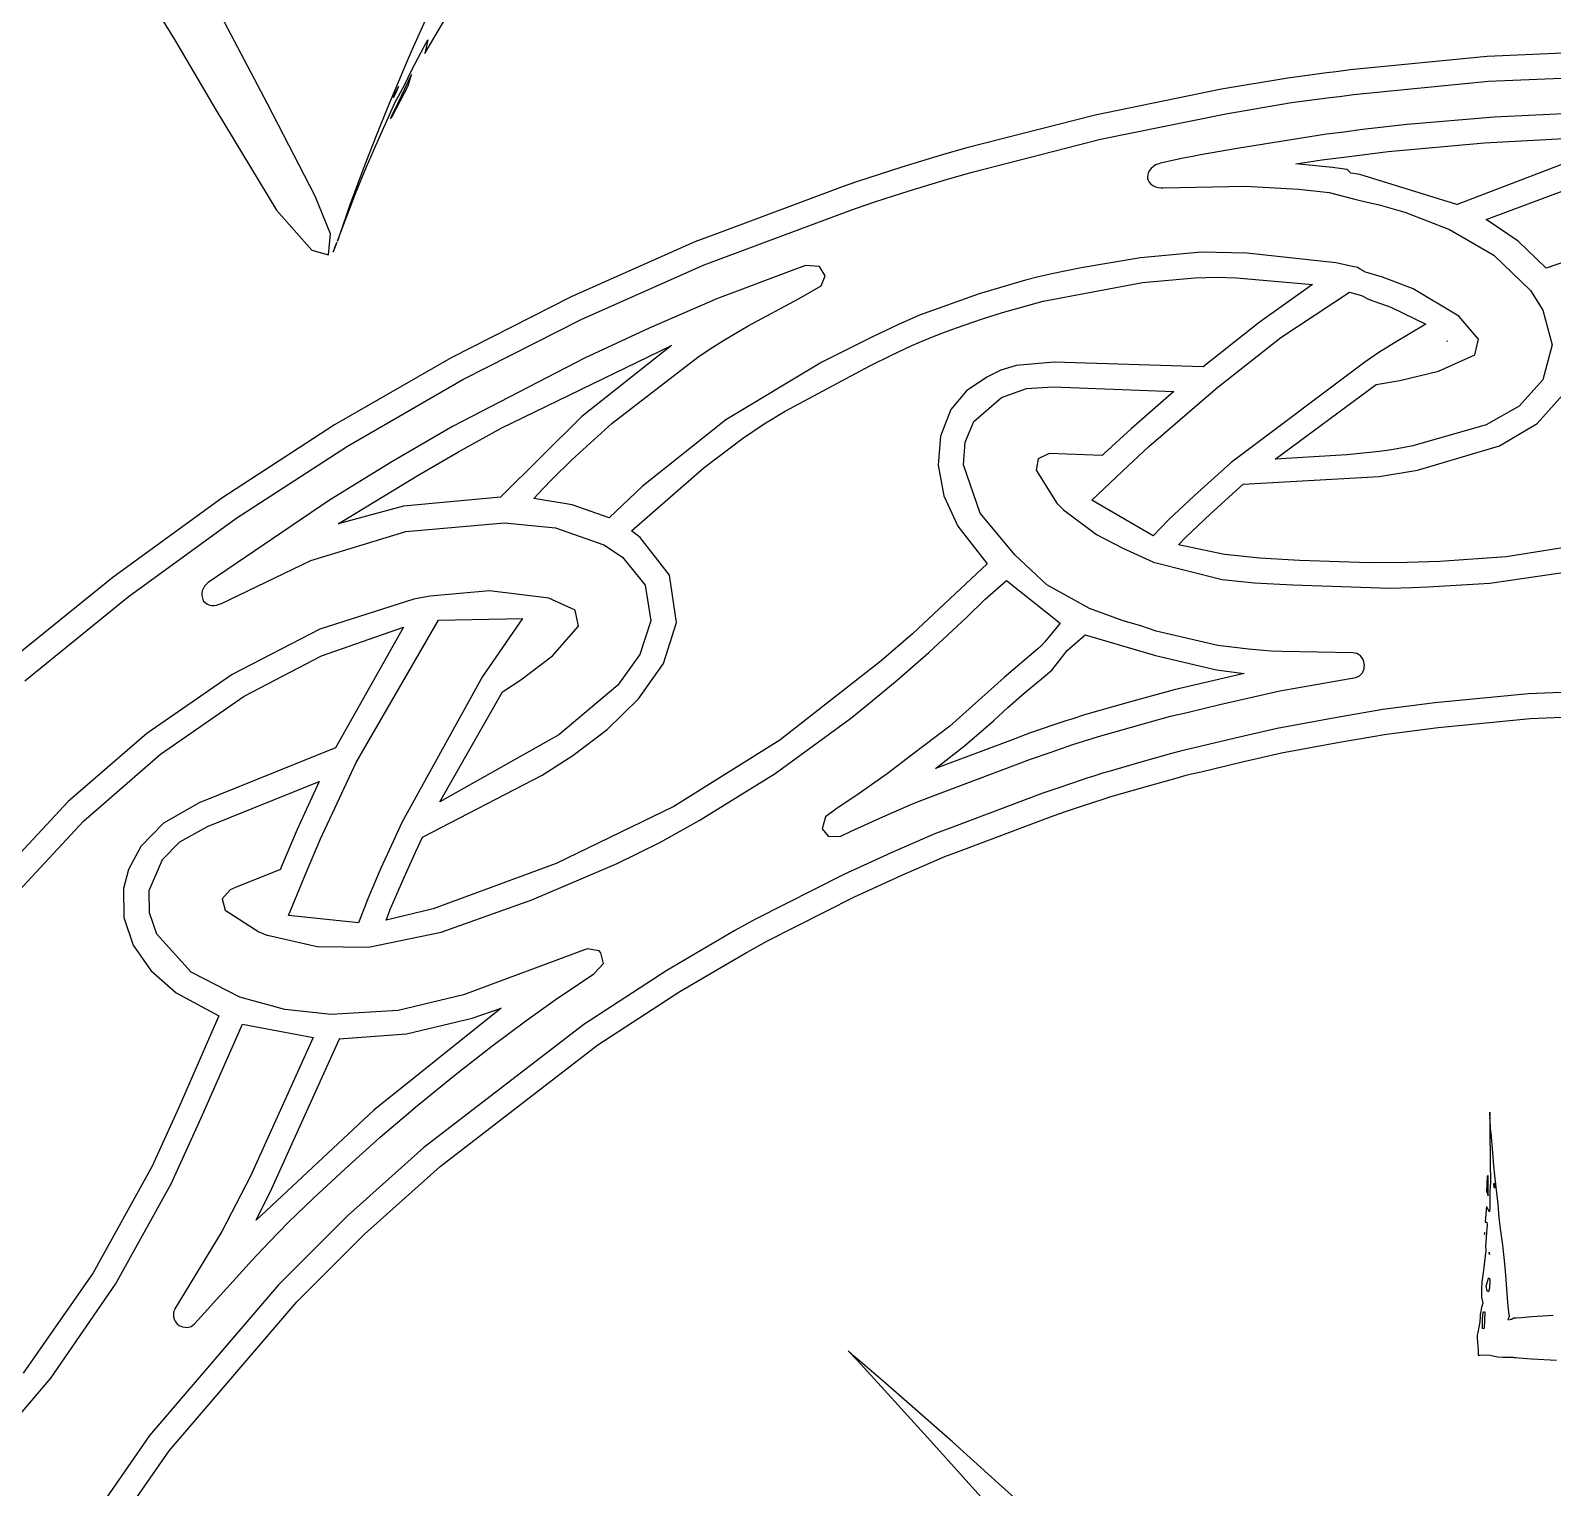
# Model space of a CAD drawing. Extents: x 0 to 238, y 0 to 238.
# Drawn here: x 81 to 116.11, y 144.57 to 178.18 of the extents above; entities that cross this region are included whole.
import ezdxf

# ---------------------------------------------------------------- set-up
doc = ezdxf.new("R2010")
doc.units = 0

msp = doc.modelspace()

# ---------------------------------------------------------------- linework, layer by layer
at = {"layer": 'Layer 1'}
for p, q in [((82.7468, 180.53145), (84.31779, 177.97259)), ((86.463731, 176.489609), (85.099331, 179.086619)), ((90.10541, 178.407612), (89.792561, 177.730638)), ((90.30431, 178.004676), (90.54815, 178.416777)), ((84.31779, 177.97259), (85.271096, 176.34736)), ((89.792561, 177.730638), (89.67087, 177.445481)), ((89.790872, 177.258972), (90.079328, 177.807857)), ((90.079328, 177.807857), (90.167327, 177.964719)), ((90.097723, 177.653552), (90.30431, 178.004676)), ((90.167327, 177.964719), (90.097723, 177.653552)), ((117.532077, 177.709581), (114.599457, 177.58021)), ((89.67087, 177.445481), (89.244283, 176.418391)), ((114.599457, 177.58021), (111.440307, 177.273358)), ((89.791054, 177.165327), (89.464325, 176.486865)), ((89.632263, 176.933454), (89.790872, 177.258972)), ((89.712285, 176.902474), (89.791054, 177.165327)), ((110.004218, 177.083073), (108.472318, 176.824061)), ((110.905776, 177.204493), (110.004218, 177.083073)), ((111.122875, 177.228953), (110.905776, 177.204493)), ((111.440307, 177.273358), (111.122875, 177.228953)), ((111.516492, 176.705894), (114.636702, 177.008904)), ((114.636702, 177.008904), (117.548102, 177.137199)), ((89.343308, 176.195917), (89.712285, 176.902474)), ((89.4067, 176.699), (89.371987, 176.638492)), ((89.371987, 176.638492), (89.387955, 176.683029)), ((89.387955, 176.683029), (89.484446, 176.890092)), ((89.405726, 176.510098), (89.530787, 176.749572)), ((89.484446, 176.890092), (89.4067, 176.699)), ((89.4067, 176.699), (89.4067, 176.699)), ((89.530787, 176.749572), (89.632263, 176.933454)), ((108.472318, 176.824061), (105.556923, 176.229307)), ((110.089433, 176.516822), (110.972729, 176.635886)), ((110.972729, 176.635886), (111.198253, 176.661353)), ((111.198253, 176.661353), (111.516492, 176.705894)), ((85.271096, 176.34736), (86.670256, 174.03593)), ((87.569051, 174.355989), (86.463731, 176.489609)), ((88.964246, 175.527754), (89.405726, 176.510098)), ((89.244283, 176.418391), (88.987831, 175.787436)), ((89.464325, 176.486865), (89.3299, 176.21)), ((108.574373, 176.260708), (110.089433, 176.516822)), ((116.687228, 176.275699), (114.764108, 176.181567)), ((89.3299, 176.21), (89.304833, 176.141002)), ((89.304833, 176.141002), (89.343308, 176.195917)), ((89.3299, 176.21), (89.3299, 176.21)), ((105.556923, 176.229307), (102.567998, 175.466471)), ((105.682675, 175.671087), (108.574373, 176.260708)), ((112.760328, 176.014463), (111.730008, 175.893043)), ((114.764108, 176.181567), (112.760328, 176.014463)), ((88.987831, 175.787436), (88.720395, 175.102644)), ((102.725233, 174.915918), (105.682675, 175.671087)), ((110.899674, 175.787308), (108.833304, 175.460309)), ((111.303892, 175.834341), (110.899674, 175.787308)), ((111.730008, 175.893043), (111.303892, 175.834341)), ((112.32089, 175.388875), (114.53846, 175.592501)), ((114.53846, 175.592501), (116.66613, 175.701456)), ((88.750852, 175.034119), (88.964246, 175.527754)), ((102.005098, 175.306375), (101.096343, 175.031189)), ((102.567998, 175.466471), (102.005098, 175.306375)), ((107.593416, 175.234447), (107.06852, 175.122529)), ((107.722719, 175.261602), (107.593416, 175.234447)), ((107.807755, 175.27636), (107.722719, 175.261602)), ((107.991436, 175.308499), (107.807755, 175.27636)), ((108.833304, 175.460309), (107.991436, 175.308499)), ((110.788447, 175.19502), (111.354243, 175.263075)), ((111.354243, 175.263075), (112.32089, 175.388875)), ((88.720395, 175.102644), (88.361188, 174.136336)), ((88.499048, 174.422166), (88.750852, 175.034119)), ((101.096343, 175.031189), (100.314656, 174.776153)), ((102.156742, 174.754205), (102.725233, 174.915918)), ((106.784644, 174.899625), (106.763418, 174.804279)), ((106.814763, 174.954068), (106.784644, 174.899625)), ((106.849261, 175.000022), (106.814763, 174.954068)), ((106.905054, 175.046589), (106.849261, 175.000022)), ((106.95424, 175.078392), (106.905054, 175.046589)), ((107.027956, 175.106962), (106.95424, 175.078392)), ((107.06852, 175.122529), (107.027956, 175.106962)), ((110.185056, 175.108502), (110.788447, 175.19502)), ((111.037423, 175.022526), (110.185056, 175.108502)), ((111.261197, 174.992204), (111.037423, 175.022526)), ((111.366243, 174.974142), (111.261197, 174.992204)), ((111.397852, 174.947393), (111.366243, 174.974142)), ((111.457965, 174.893017), (111.397852, 174.947393)), ((111.66213, 174.856159), (111.457965, 174.893017)), ((116.302677, 175.082359), (113.909437, 174.167596)), ((99.74724, 174.578727), (96.84622, 173.500097)), ((100.052949, 174.687075), (99.74724, 174.578727)), ((100.314656, 174.776153), (100.052949, 174.687075)), ((101.268589, 174.485087), (102.156742, 174.754205)), ((106.763418, 174.804279), (106.768673, 174.785009)), ((106.768673, 174.785009), (106.767663, 174.764593)), ((106.767663, 174.764593), (106.783699, 174.730901)), ((106.783699, 174.730901), (106.80863, 174.678885)), ((106.80863, 174.678885), (106.847241, 174.637646)), ((106.847241, 174.637646), (106.892992, 174.601666)), ((106.892992, 174.601666), (106.949719, 174.576599)), ((106.949719, 174.576599), (107.010091, 174.558946)), ((107.010091, 174.558946), (107.079831, 174.554566)), ((107.079831, 174.554566), (107.124772, 174.551667)), ((107.124772, 174.551667), (109.023772, 174.592163)), ((109.023772, 174.592163), (110.257992, 174.521145)), ((110.257992, 174.521145), (110.958617, 174.442106)), ((113.901, 174.16382), (111.66213, 174.856159)), ((114.57745, 173.819266), (116.456098, 174.524023)), ((87.920511, 173.486438), (87.569051, 174.355989)), ((88.162752, 173.548302), (88.499048, 174.422166)), ((100.232609, 174.143398), (100.498225, 174.233825)), ((100.498225, 174.233825), (101.268589, 174.485087)), ((110.958617, 174.442106), (111.518215, 174.300809)), ((111.518215, 174.300809), (111.639635, 174.262672)), ((111.639635, 174.262672), (111.800947, 174.229184)), ((111.800947, 174.229184), (112.113931, 174.155738)), ((113.909437, 174.167596), (113.901, 174.16382)), ((86.670256, 174.03593), (87.490551, 173.113149)), ((88.284104, 173.901311), (88.127039, 173.460641)), ((88.328913, 174.042879), (88.284104, 173.901311)), ((88.361188, 174.136336), (88.328913, 174.042879)), ((97.056539, 172.967537), (99.926429, 174.034847)), ((99.926429, 174.034847), (100.232609, 174.143398)), ((112.113931, 174.155738), (112.703848, 173.989645)), ((112.703848, 173.989645), (113.736868, 173.589268)), ((115.317356, 173.318028), (114.57745, 173.819266)), ((87.874825, 173.00464), (87.920511, 173.486438)), ((88.08021, 173.323789), (88.162752, 173.548302)), ((96.84622, 173.500097), (96.320649, 173.301726)), ((113.736868, 173.589268), (114.753777, 172.998464)), ((88.02103, 173.171174), (87.9773, 173.073)), ((87.9773, 173.073), (88.017325, 173.161942)), ((88.017325, 173.161942), (88.02103, 173.171174)), ((88.067708, 173.289132), (88.021012, 173.171688)), ((88.021012, 173.171688), (88.0229, 173.176)), ((88.0229, 173.176), (88.067708, 173.289132)), ((88.127039, 173.460641), (88.08021, 173.323789)), ((96.320649, 173.301726), (93.47361, 172.038822)), ((115.9609, 172.697906), (115.317356, 173.318028)), ((117.56537, 173.249554), (115.9609, 172.697906)), ((87.490551, 173.113149), (87.874825, 173.00464)), ((87.9773, 173.073), (87.9773, 173.073)), ((93.717848, 171.520845), (96.536562, 172.771393)), ((96.536562, 172.771393), (97.056539, 172.967537)), ((106.60366, 172.938585), (105.23846, 172.708952)), ((108.00741, 173.066341), (106.60366, 172.938585)), ((109.05808, 173.043634), (108.00741, 173.066341)), ((111.11535, 172.818782), (109.05808, 173.043634)), ((111.493087, 172.737386), (111.11535, 172.818782)), ((114.753777, 172.998464), (115.601638, 172.183428)), ((98.548235, 172.635483), (97.866545, 172.380718)), ((98.875278, 172.757654), (98.548235, 172.635483)), ((99.196307, 172.739589), (98.875278, 172.757654)), ((99.329121, 172.523847), (99.196307, 172.739589)), ((99.2366, 172.288), (99.329121, 172.523847)), ((103.95135, 172.4178), (102.87979, 172.102053)), ((104.220807, 172.488819), (103.95135, 172.4178)), ((104.556296, 172.565566), (104.220807, 172.488819)), ((105.23846, 172.708952), (104.556296, 172.565566)), ((106.648453, 172.365831), (107.859753, 172.476806)), ((107.859753, 172.476806), (108.366059, 172.491428)), ((108.366059, 172.491428), (108.81832, 172.47802)), ((108.81832, 172.47802), (110.57399, 172.32054)), ((111.608039, 172.709356), (111.493087, 172.737386)), ((111.669962, 172.67506), (111.608039, 172.709356)), ((111.794484, 172.60869), (111.669962, 172.67506)), ((112.189739, 172.492525), (111.794484, 172.60869)), ((112.894611, 172.224414), (112.189739, 172.492525)), ((97.362601, 172.191578), (96.850777, 171.998733)), ((97.866545, 172.380718), (97.362601, 172.191578)), ((98.727915, 171.999766), (99.2366, 172.288)), ((102.87979, 172.102053), (101.50583, 171.610778)), ((104.357633, 171.933583), (106.648453, 172.365831)), ((110.57399, 172.32054), (109.34146, 171.44553)), ((109.841405, 171.098775), (111.424, 172.146)), ((111.423828, 172.146334), (111.703727, 172.064871)), ((111.424, 172.146), (111.423828, 172.146334)), ((111.703727, 172.064871), (111.882757, 171.971681)), ((113.946901, 171.589011), (112.894611, 172.224414)), ((115.601638, 172.183428), (115.887938, 171.731974)), ((93.47361, 172.038822), (90.702953, 170.630426)), ((96.850777, 171.998733), (95.273257, 171.314412)), ((97.557305, 171.367589), (98.727915, 171.999766)), ((103.425488, 171.672751), (104.357633, 171.933583)), ((111.882757, 171.971681), (112.37848, 171.799322)), ((112.37848, 171.799322), (113.187859, 171.402651)), ((115.887938, 171.731974), (116.099457, 170.928075)), ((90.97474, 170.126299), (93.717848, 171.520845)), ((96.969002, 171.023278), (97.557305, 171.367589)), ((101.006943, 171.391991), (100.422142, 171.115529)), ((101.50583, 171.610778), (101.006943, 171.391991)), ((102.358308, 171.321563), (102.96285, 171.528488)), ((102.96285, 171.528488), (103.425488, 171.672751)), ((109.34146, 171.44553), (108.05361, 170.41994)), ((113.187859, 171.402651), (112.461761, 170.9764)), ((114.40105, 171.061959), (113.946901, 171.589011)), ((95.273257, 171.314412), (93.775647, 170.621402)), ((96.653794, 170.824772), (96.969002, 171.023278)), ((100.422142, 171.115529), (99.256652, 170.525473)), ((101.333241, 170.912291), (101.76832, 171.100959)), ((101.76832, 171.100959), (102.043571, 171.207622)), ((102.043571, 171.207622), (102.358308, 171.321563)), ((108.352118, 169.922634), (109.841405, 171.098775)), ((113.674084, 171.01009), (113.684058, 171.015684)), ((113.685404, 171.014403), (113.674084, 171.01009)), ((113.684058, 171.015684), (113.685404, 171.014403)), ((114.316891, 170.699515), (114.40105, 171.061959)), ((91.859632, 169.009736), (95.785512, 170.916076)), ((95.785512, 170.916076), (93.717987, 169.276288)), ((96.394378, 170.645406), (96.653794, 170.824772)), ((100.359719, 170.447767), (100.859955, 170.692561)), ((100.859955, 170.692561), (101.333241, 170.912291)), ((112.102083, 170.750874), (111.78162, 170.529595)), ((112.461761, 170.9764), (112.102083, 170.750874)), ((113.480246, 170.322368), (114.316891, 170.699515)), ((116.099457, 170.928075), (115.889084, 170.123874)), ((90.702953, 170.630426), (88.014013, 169.080206)), ((93.775647, 170.621402), (90.736837, 169.044682)), ((94.419038, 169.118686), (96.394378, 170.645406)), ((99.256652, 170.525473), (97.041232, 169.198873)), ((98.411059, 169.399657), (100.359719, 170.447767)), ((103.386666, 170.344202), (103.059734, 170.185593)), ((103.735027, 170.455448), (103.386666, 170.344202)), ((104.61199, 170.529027), (103.735027, 170.455448)), ((108.05361, 170.41994), (104.61199, 170.529027)), ((111.78162, 170.529595), (108.69637, 168.211555)), ((112.587691, 170.108923), (113.480246, 170.322368)), ((88.312516, 168.591383), (90.97474, 170.126299)), ((103.059734, 170.185593), (102.591271, 169.868723)), ((103.974967, 169.920213), (104.587285, 169.957962)), ((104.587285, 169.957962), (107.373485, 169.855205)), ((109.714433, 168.291321), (112.045543, 170.015601)), ((112.045543, 170.015601), (112.587691, 170.108923)), ((115.889084, 170.123874), (115.339089, 169.51712)), ((102.591271, 169.868723), (102.229871, 169.433689)), ((102.759446, 169.15694), (103.397745, 169.712429)), ((103.397745, 169.712429), (103.974967, 169.920213)), ((107.373485, 169.855205), (106.388443, 168.992529)), ((106.798243, 168.580935), (108.342683, 169.914805)), ((108.342683, 169.914805), (108.348344, 169.919603)), ((108.348344, 169.919603), (108.352118, 169.922634)), ((115.756668, 169.111267), (116.410154, 169.847362)), ((93.717987, 169.276288), (91.8444, 167.418)), ((97.921604, 169.105864), (98.411059, 169.399657)), ((102.229871, 169.433689), (101.995124, 168.824586)), ((115.339089, 169.51712), (114.5804, 169.086553)), ((88.014013, 169.080206), (85.412128, 167.391826)), ((90.736837, 169.044682), (89.335107, 168.230991)), ((90.869673, 168.461119), (91.859632, 169.009736)), ((93.485005, 168.274741), (94.419038, 169.118686)), ((97.041232, 169.198873), (95.112052, 167.657263)), ((97.421975, 168.768823), (97.921604, 169.105864)), ((102.557975, 168.68456), (102.759446, 169.15694)), ((106.388443, 168.992529), (105.767529, 168.420869)), ((114.5804, 169.086553), (112.884774, 168.597904)), ((114.888199, 168.597558), (115.756668, 169.111267)), ((85.736457, 166.919724), (88.312516, 168.591383)), ((96.536252, 168.101416), (97.421975, 168.768823)), ((101.995124, 168.824586), (101.939881, 168.153148)), ((102.524067, 168.163987), (102.557975, 168.68456)), ((106.19457, 168.019181), (106.798243, 168.580935)), ((112.884774, 168.597904), (112.524825, 168.531602)), ((112.993944, 168.035492), (114.888199, 168.597558)), ((89.335107, 168.230991), (87.892347, 167.346953)), ((89.9605, 167.932382), (90.869673, 168.461119)), ((93.035372, 167.833261), (93.485005, 168.274741)), ((104.243032, 168.302819), (104.196003, 168.035854)), ((104.495576, 168.41932), (104.243032, 168.302819)), ((105.718676, 168.375118), (104.495576, 168.41932)), ((105.767529, 168.420869), (105.718676, 168.375118)), ((108.69637, 168.211555), (107.848987, 167.453453)), ((111.367423, 168.393604), (109.714433, 168.291321)), ((112.117036, 168.469744), (111.367423, 168.393604)), ((112.340607, 168.50047), (112.117036, 168.469744)), ((112.524825, 168.531602), (112.340607, 168.50047)), ((88.09762, 166.799242), (89.9605, 167.932382)), ((94.865682, 166.635276), (96.536252, 168.101416)), ((101.939881, 168.153148), (102.069623, 167.449265)), ((102.908962, 167.04596), (102.524067, 168.163987)), ((104.196003, 168.035854), (104.676698, 167.279908)), ((105.486407, 167.345374), (106.04182, 167.874718)), ((106.04182, 167.874718), (106.194234, 168.018778)), ((106.194234, 168.018778), (106.19457, 168.019181)), ((108.975911, 167.710901), (112.111, 167.892)), ((112.110648, 167.892374), (112.993944, 168.035492)), ((112.111, 167.892), (112.110648, 167.892374)), ((92.607504, 167.387334), (92.815442, 167.607131)), ((92.815442, 167.607131), (93.035372, 167.833261)), ((95.112052, 167.657263), (94.345054, 166.936287)), ((108.221851, 167.026987), (108.975911, 167.710901)), ((85.412128, 167.391826), (82.902632, 165.568953)), ((87.892347, 167.346953), (85.093407, 165.445393)), ((89.6013, 167.205278), (88.09762, 166.799242)), ((91.8444, 167.418), (89.6013, 167.205278)), ((91.8444, 167.418), (91.8444, 167.418)), ((93.496078, 167.238079), (92.607504, 167.387334)), ((94.345054, 166.936287), (93.496078, 167.238079)), ((102.069623, 167.449265), (102.389834, 166.742829)), ((104.676698, 167.279908), (104.831875, 167.12446)), ((106.896287, 166.520766), (105.486407, 167.345374)), ((107.848987, 167.453453), (107.25927, 166.90012)), ((83.251842, 165.114948), (85.736457, 166.919724)), ((89.65934, 166.620556), (91.93608, 166.825393)), ((91.93608, 166.825393), (93.110137, 166.710854)), ((103.708438, 166.083761), (102.908962, 167.04596)), ((104.831875, 167.12446), (105.59119, 166.556844)), ((107.252934, 166.891631), (106.896287, 166.520766)), ((107.25388, 166.892302), (107.252934, 166.891631)), ((107.25927, 166.90012), (107.25388, 166.892302)), ((107.647967, 166.490364), (108.221851, 167.026987)), ((87.461721, 165.951406), (89.65934, 166.620556)), ((93.110137, 166.710854), (94.22191, 166.316533)), ((95.06606, 166.48589), (94.865682, 166.635276)), ((95.74061, 165.614281), (95.06606, 166.48589)), ((102.389834, 166.742829), (103.069975, 165.876379)), ((105.59119, 166.556844), (106.194654, 166.239547)), ((107.478707, 166.312208), (107.645543, 166.48659)), ((107.645543, 166.48659), (107.647967, 166.490364)), ((118.210256, 166.546088), (115.040726, 166.03898)), ((94.22191, 166.316533), (94.654697, 166.031771)), ((106.194654, 166.239547), (106.88787, 165.920834)), ((108.541907, 166.088572), (107.478707, 166.312208)), ((85.39103, 164.956656), (87.461721, 165.951406)), ((94.654697, 166.031771), (95.176482, 165.384635)), ((103.069975, 165.876379), (101.348865, 164.258289)), ((104.44828, 165.391016), (103.708438, 166.083761)), ((106.88787, 165.920834), (106.908754, 165.913496)), ((106.908754, 165.913496), (108.490184, 165.518777)), ((109.35553, 166.011083), (108.541907, 166.088572)), ((110.276561, 165.957381), (109.35553, 166.011083)), ((111.883251, 165.902196), (110.276561, 165.957381)), ((112.753677, 165.904352), (111.883251, 165.902196)), ((113.509826, 165.930361), (112.753677, 165.904352)), ((115.040726, 166.03898), (113.509826, 165.930361)), ((114.666716, 165.429372), (118.109826, 165.936212)), ((82.902632, 165.568953), (80.490863, 163.615251)), ((85.065848, 165.416824), (85.015313, 165.36433)), ((85.093407, 165.445393), (85.065848, 165.416824)), ((95.899766, 164.52369), (95.74061, 165.614281)), ((103.021205, 165.060967), (103.510578, 165.491731)), ((103.510578, 165.491731), (104.754968, 164.510329)), ((105.425169, 164.842602), (104.44828, 165.391016)), ((108.490184, 165.518777), (109.238987, 165.440683)), ((109.238987, 165.440683), (109.675212, 165.412721)), ((109.675212, 165.412721), (110.117634, 165.38961)), ((110.117634, 165.38961), (111.691584, 165.337116)), ((113.231576, 165.34527), (114.666716, 165.429372)), ((80.863951, 163.180683), (83.251842, 165.114948)), ((84.950829, 165.203089), (84.94874, 165.143258)), ((84.94874, 165.143258), (84.972055, 165.050407)), ((84.96006, 165.256183), (84.950829, 165.203089)), ((85.015313, 165.36433), (84.96006, 165.256183)), ((84.972055, 165.050407), (84.984924, 165.035043)), ((89.839741, 165.062129), (87.672257, 164.366424)), ((90.217478, 165.134428), (89.839741, 165.062129)), ((91.587824, 165.257224), (90.217478, 165.134428)), ((92.953148, 165.087464), (91.587824, 165.257224)), ((93.562609, 164.806755), (92.953148, 165.087464)), ((95.176482, 165.384635), (95.31173, 164.564421)), ((102.588559, 164.639229), (103.021205, 165.060967)), ((111.691584, 165.337116), (112.352793, 165.313466)), ((112.352793, 165.313466), (112.877218, 165.334421)), ((112.877218, 165.334421), (113.231576, 165.34527)), ((84.984924, 165.035043), (84.992942, 165.016444)), ((84.992942, 165.016444), (85.021243, 164.992173)), ((85.021243, 164.992173), (85.065109, 164.954711)), ((85.065109, 164.954711), (85.115979, 164.931936)), ((85.115979, 164.931936), (85.170829, 164.916507)), ((85.170829, 164.916507), (85.230259, 164.914813)), ((85.230259, 164.914813), (85.289687, 164.921146)), ((85.289687, 164.921146), (85.351273, 164.942776)), ((85.351273, 164.942776), (85.39103, 164.956656)), ((93.639221, 164.439584), (93.562609, 164.806755)), ((106.20207, 164.559739), (105.425169, 164.842602)), ((87.672257, 164.366424), (85.647441, 163.326179)), ((87.710095, 163.753523), (89.60563, 164.41187)), ((89.60563, 164.41187), (88.03242, 161.6316)), ((88.513353, 161.292025), (90.4125, 164.576)), ((90.412328, 164.575764), (92.346428, 164.612823)), ((90.4125, 164.576), (90.412328, 164.575764)), ((92.346428, 164.612823), (91.424725, 163.274973)), ((93.038084, 163.75257), (93.639221, 164.439584)), ((95.31173, 164.564421), (95.056847, 163.785164)), ((95.599296, 163.575309), (95.899766, 164.52369)), ((101.724601, 163.828908), (102.588559, 164.639229)), ((104.754968, 164.510329), (104.508151, 164.209811)), ((106.61141, 164.448493), (106.20207, 164.559739)), ((106.965968, 164.32532), (106.61141, 164.448493)), ((101.348865, 164.258289), (100.621554, 163.636297)), ((104.330873, 163.997089), (104.234585, 163.91266)), ((104.389293, 164.066829), (104.330873, 163.997089)), ((104.508151, 164.209811), (104.389293, 164.066829)), ((104.914, 163.88), (105.32947, 164.240352)), ((105.32947, 164.240352), (106.95429, 163.763431)), ((108.385888, 163.994615), (106.965968, 164.32532)), ((109.097968, 163.906816), (108.385888, 163.994615)), ((85.9302, 162.827), (87.710095, 163.753523)), ((92.311811, 163.199504), (93.038084, 163.75257)), ((95.056847, 163.785164), (94.547841, 163.079666)), ((100.621554, 163.636297), (98.281954, 161.804887)), ((100.99197, 163.196671), (101.724601, 163.828908)), ((104.234585, 163.91266), (103.462736, 163.255083)), ((104.672285, 163.570902), (104.914, 163.88)), ((104.914, 163.88), (104.914, 163.88)), ((106.95429, 163.763431), (108.36032, 163.43057)), ((109.446396, 163.875419), (109.097968, 163.906816)), ((109.618687, 163.862885), (109.446396, 163.875419)), ((109.864502, 163.855742), (109.618687, 163.862885)), ((111.514732, 163.825892), (109.864502, 163.855742)), ((111.545189, 163.818952), (111.514732, 163.825892)), ((111.595456, 163.806892), (111.545189, 163.818952)), ((111.638309, 163.783778), (111.595456, 163.806892)), ((111.678737, 163.752452), (111.638309, 163.783778)), ((111.711757, 163.712698), (111.678737, 163.752452)), ((111.739113, 163.667543), (111.711757, 163.712698)), ((111.757911, 163.613771), (111.739113, 163.667543)), ((85.647441, 163.326179), (83.678281, 161.963614)), ((95.026645, 162.76181), (95.599296, 163.575309)), ((104.359504, 163.250975), (104.55619, 163.425021)), ((104.55619, 163.425021), (104.672285, 163.570902)), ((108.999764, 163.346468), (107.381074, 162.966913)), ((108.36032, 163.43057), (108.999764, 163.346468)), ((111.57046, 163.257855), (111.658795, 163.294442)), ((111.658795, 163.294442), (111.682445, 163.317082)), ((111.682445, 163.317082), (111.723684, 163.362238)), ((111.723684, 163.362238), (111.741068, 163.397682)), ((111.741068, 163.397682), (111.762091, 163.453339)), ((111.769031, 163.581564), (111.757911, 163.613771)), ((111.762091, 163.453339), (111.768153, 163.498348)), ((111.768153, 163.498348), (111.773208, 163.536352)), ((111.768828, 163.558721), (111.769031, 163.581564)), ((111.773208, 163.536352), (111.768828, 163.558721)), ((91.424725, 163.274973), (89.565685, 159.907883)), ((91.88994, 162.926141), (92.311811, 163.199504)), ((94.547841, 163.079666), (93.18547, 161.930371)), ((100.282718, 162.607022), (100.99197, 163.196671)), ((103.462736, 163.255083), (102.206826, 162.132723)), ((103.921933, 162.895206), (104.359504, 163.250975)), ((107.381074, 162.966913), (106.377364, 162.695367)), ((108.43617, 162.632358), (109.8166, 162.945949)), ((109.8166, 162.945949), (111.57046, 163.257855)), ((117.943469, 162.980771), (115.556229, 162.8768)), ((83.996369, 161.486841), (85.9302, 162.827)), ((90.44428, 160.389721), (91.88994, 162.926141)), ((94.299604, 162.054514), (95.026645, 162.76181)), ((99.918725, 162.31223), (100.282718, 162.607022)), ((103.547362, 162.563488), (103.921933, 162.895206)), ((106.377364, 162.695367), (105.314904, 162.391479)), ((107.68393, 162.450226), (108.43617, 162.632358)), ((113.398149, 162.669468), (112.196009, 162.512403)), ((115.556229, 162.8768), (113.398149, 162.669468)), ((98.176255, 161.04318), (99.918725, 162.31223)), ((102.546563, 161.676622), (103.210671, 162.252592)), ((103.210671, 162.252592), (103.547362, 162.563488)), ((104.886226, 162.255166), (104.605181, 162.159752)), ((105.042616, 162.303143), (104.886226, 162.255166)), ((105.314904, 162.391479), (105.042616, 162.303143)), ((106.74767, 162.205229), (107.296084, 162.360273)), ((107.296084, 162.360273), (107.68393, 162.450226)), ((111.096489, 162.325084), (110.426452, 162.20407)), ((112.196009, 162.512403), (111.096489, 162.325084)), ((113.474069, 162.101909), (115.593269, 162.305332)), ((115.593269, 162.305332), (117.959279, 162.408343)), ((83.678281, 161.963614), (81.8681, 160.396)), ((93.18547, 161.930371), (90.44428, 160.389721)), ((93.509831, 161.458058), (94.299604, 162.054514)), ((102.206826, 162.132723), (101.321239, 161.463575)), ((104.042888, 161.969402), (103.607137, 161.804522)), ((104.605181, 162.159752), (104.042888, 161.969402)), ((105.047382, 161.705061), (105.63656, 161.889956)), ((105.63656, 161.889956), (106.74767, 162.205229)), ((109.756621, 162.076853), (108.792268, 161.857059)), ((110.426452, 162.20407), (109.756621, 162.076853)), ((111.198419, 161.761633), (112.281089, 161.946122)), ((112.281089, 161.946122), (113.474069, 162.101909)), ((88.03242, 161.6316), (84.89146, 160.36463)), ((98.281954, 161.804887), (95.842564, 160.280127)), ((103.607137, 161.804522), (101.872617, 161.154283)), ((101.872617, 161.154283), (102.546563, 161.676622)), ((104.06753, 161.367156), (104.522957, 161.527176)), ((104.522957, 161.527176), (105.047382, 161.705061)), ((107.495387, 161.549262), (107.318645, 161.49886)), ((107.619232, 161.578438), (107.495387, 161.549262)), ((107.853852, 161.632343), (107.619232, 161.578438)), ((108.792268, 161.857059), (107.853852, 161.632343)), ((109.855584, 161.51286), (110.5269, 161.640278)), ((110.5269, 161.640278), (111.198419, 161.761633)), ((82.22132, 159.94252), (83.996369, 161.486841)), ((87.691441, 159.534325), (88.513353, 161.292025)), ((92.801928, 161.002834), (93.509831, 161.458058)), ((101.321239, 161.463575), (100.762439, 161.034033)), ((103.376605, 161.105449), (104.06753, 161.367156)), ((106.611752, 161.297661), (105.904656, 161.097204)), ((107.318645, 161.49886), (106.611752, 161.297661)), ((108.007866, 161.0808), (108.917978, 161.298371)), ((108.917978, 161.298371), (109.855584, 161.51286)), ((85.081355, 159.819956), (87.656515, 160.853376)), ((87.656515, 160.853376), (87.152438, 159.747116)), ((90.044436, 159.573704), (92.8021, 161.003)), ((92.8021, 161.003), (92.801928, 161.002834)), ((96.422195, 159.95249), (98.176255, 161.04318)), ((100.762439, 161.034033), (100.111339, 160.57645)), ((101.948065, 160.571589), (103.376605, 161.105449)), ((105.388923, 160.938051), (105.034836, 160.818107)), ((105.525101, 160.97794), (105.388923, 160.938051)), ((105.659659, 161.022681), (105.525101, 160.97794)), ((105.72785, 161.047206), (105.659659, 161.022681)), ((105.904656, 161.097204), (105.72785, 161.047206)), ((106.768805, 160.746999), (107.481356, 160.949815)), ((107.481356, 160.949815), (107.659438, 161.000615)), ((107.659438, 161.000615), (107.780319, 161.028916)), ((107.780319, 161.028916), (108.007866, 161.0808)), ((100.111339, 160.57645), (99.577547, 160.216899)), ((101.558065, 160.427529), (101.948065, 160.571589)), ((104.353953, 160.582745), (102.255103, 159.794186)), ((104.672663, 160.695473), (104.353953, 160.582745)), ((105.034836, 160.818107), (104.672663, 160.695473)), ((105.81698, 160.472089), (105.877895, 160.494526)), ((105.877895, 160.494526), (106.056115, 160.544928)), ((106.056115, 160.544928), (106.768805, 160.746999)), ((81.8681, 160.396), (80.24146, 158.65535)), ((84.89146, 160.36463), (84.06486, 159.895569)), ((95.842564, 160.280127), (93.123846, 158.960687)), ((99.577547, 160.216899), (99.335294, 160.04116)), ((100.659405, 160.03854), (101.344939, 160.338655)), ((101.344939, 160.338655), (101.558065, 160.427529)), ((104.532893, 160.038837), (104.852086, 160.1517)), ((104.852086, 160.1517), (105.218235, 160.275615)), ((105.218235, 160.275615), (105.575556, 160.396688)), ((105.575556, 160.396688), (105.697112, 160.431794)), ((105.697112, 160.431794), (105.81698, 160.472089)), ((80.62695, 158.22498), (82.22132, 159.94252)), ((84.06486, 159.895569), (83.54443, 159.356173)), ((84.44214, 159.461181), (85.081355, 159.819956)), ((89.565685, 159.907883), (89.362262, 159.470651)), ((95.514911, 159.449491), (96.422195, 159.95249)), ((99.335294, 160.04116), (99.264763, 159.763492)), ((99.934117, 159.711608), (100.659405, 160.03854)), ((102.255103, 159.794186), (101.873189, 159.653357)), ((102.465243, 159.261465), (104.532893, 160.038837)), ((84.040203, 159.057183), (84.44214, 159.461181)), ((87.152438, 159.747116), (86.782727, 158.875276)), ((87.325681, 158.675958), (87.691441, 159.534325)), ((89.362262, 159.470651), (89.083102, 158.854721)), ((89.886561, 159.237135), (90.044436, 159.573704)), ((94.531554, 158.960643), (95.514911, 159.449491)), ((99.264763, 159.763492), (99.399383, 159.59268)), ((99.399383, 159.59268), (99.673621, 159.588298)), ((99.673621, 159.588298), (99.934117, 159.711608)), ((101.873189, 159.653357), (100.853719, 159.210395)), ((83.54443, 159.356173), (83.260888, 158.826179)), ((89.609221, 158.622825), (89.886561, 159.237135)), ((100.853719, 159.210395), (99.764569, 158.710966)), ((101.08703, 158.687446), (102.08892, 159.122996)), ((102.08892, 159.122996), (102.465243, 159.261465)), ((83.260888, 158.826179), (83.14495, 158.38532)), ((83.734345, 158.336706), (84.040203, 159.057183)), ((86.763996, 158.82871), (85.745336, 158.417552)), ((86.782727, 158.875276), (86.763996, 158.82871)), ((89.083102, 158.854721), (88.75617, 158.096213)), ((93.123846, 158.960687), (90.287814, 157.917007)), ((92.567194, 158.122692), (94.531554, 158.960643)), ((83.14495, 158.38532), (83.151902, 157.714996)), ((85.745336, 158.417552), (85.60188, 158.359132)), ((86.948283, 157.765372), (87.256077, 158.507102)), ((87.256077, 158.507102), (87.325549, 158.675823)), ((87.325549, 158.675823), (87.325681, 158.675958)), ((89.289497, 157.884733), (89.609221, 158.622825)), ((99.764569, 158.710966), (97.726229, 157.681046)), ((100.00887, 158.193075), (101.08703, 158.687446)), ((83.741502, 157.825817), (83.734345, 158.336706)), ((85.60188, 158.359132), (85.417662, 158.148095)), ((85.417662, 158.148095), (85.485985, 157.886388)), ((88.753743, 158.086713), (88.565413, 157.593753)), ((88.75435, 158.087588), (88.753743, 158.086713)), ((88.75617, 158.096213), (88.75435, 158.087588)), ((90.472324, 157.376246), (92.567194, 158.122692)), ((98.00025, 157.178245), (100.00887, 158.193075)), ((83.151902, 157.714996), (83.366885, 157.078373)), ((83.913249, 157.332678), (83.741502, 157.825817)), ((85.485985, 157.886388), (86.26356, 157.385949)), ((88.565413, 157.593753), (86.948283, 157.765372)), ((90.287814, 157.917007), (89.202104, 157.658805)), ((89.202104, 157.658805), (89.288893, 157.881162)), ((89.288893, 157.881162), (89.289497, 157.884733)), ((97.726229, 157.681046), (97.247755, 157.414891)), ((84.707325, 156.457316), (83.913249, 157.332678)), ((86.26356, 157.385949), (86.4527, 157.312167)), ((88.793054, 157.0322), (90.472324, 157.376246)), ((97.247755, 157.414891), (96.727507, 157.112552)), ((83.366885, 157.078373), (83.774536, 156.494219)), ((86.4527, 157.312167), (86.463424, 157.309675)), ((86.463424, 157.309675), (87.613624, 157.048233)), ((87.613624, 157.048233), (88.793054, 157.0322)), ((93.839395, 156.996231), (90.985815, 155.931881)), ((94.114646, 156.946233), (93.839395, 156.996231)), ((96.727507, 157.112552), (95.681827, 156.496219)), ((97.530672, 156.917009), (98.00025, 157.178245)), ((93.992754, 156.415811), (94.219827, 156.657845)), ((94.15366, 156.904659), (94.114646, 156.946233)), ((94.219827, 156.657845), (94.15366, 156.904659)), ((95.979159, 156.006829), (97.015479, 156.617636)), ((97.015479, 156.617636), (97.530672, 156.917009)), ((83.774536, 156.494219), (84.35949, 155.9813)), ((85.828005, 155.879255), (84.707325, 156.457316)), ((93.641969, 156.182876), (93.992754, 156.415811)), ((95.681827, 156.496219), (93.760797, 155.251899)), ((84.35949, 155.9813), (85.345139, 155.449532)), ((90.985815, 155.931881), (89.481832, 155.572664)), ((93.105414, 155.815852), (93.641969, 156.182876)), ((94.085689, 154.780359), (95.979159, 156.006829)), ((86.867668, 155.598862), (85.828005, 155.879255)), ((87.938175, 155.482519), (86.867668, 155.598862)), ((89.481832, 155.572664), (87.938175, 155.482519)), ((91.857494, 155.625071), (88.920494, 153.276511)), ((91.183548, 155.397391), (91.857494, 155.625071)), ((92.425138, 155.331113), (93.105414, 155.815852)), ((85.345139, 155.449532), (84.420605, 153.336532)), ((84.938595, 153.095424), (85.887586, 155.259224)), ((85.887586, 155.259224), (87.518606, 154.9455)), ((89.67311, 155.030038), (91.183548, 155.397391)), ((93.760797, 155.251899), (90.073567, 152.410769)), ((91.641834, 154.748539), (92.425138, 155.331113)), ((87.518606, 154.9455), (86.075036, 151.74962)), ((86.569173, 151.467589), (88.123, 154.916)), ((88.122848, 154.915754), (89.67311, 155.030038)), ((88.123, 154.916), (88.122848, 154.915754)), ((90.445569, 151.975499), (94.085689, 154.780359)), ((90.79479, 154.091035), (91.641834, 154.748539)), ((89.925171, 153.37902), (90.79479, 154.091035)), ((84.420605, 153.336532), (83.806157, 151.981972)), ((88.920494, 153.276511), (86.200464, 150.737921)), ((89.066875, 152.646321), (89.925171, 153.37902)), ((114.665193, 153.183938), (114.663782, 153.228275)), ((114.663782, 153.228275), (114.664524, 153.189667)), ((114.664524, 153.189667), (114.666, 153.133)), ((114.666, 153.133), (114.665193, 153.183938)), ((114.666, 153.133), (114.666, 153.133)), ((114.666251, 153.115934), (114.666115, 153.009268)), ((114.670484, 153.052595), (114.666251, 153.115934)), ((84.242548, 151.571804), (84.938595, 153.095424)), ((114.666115, 153.009268), (114.66679, 152.596022)), ((114.678906, 152.846948), (114.670484, 153.052595)), ((114.690632, 152.784351), (114.678906, 152.846948)), ((114.69528, 152.741902), (114.690632, 152.784351)), ((88.257629, 151.920359), (89.066875, 152.646321)), ((90.073567, 152.410769), (88.312297, 150.831899)), ((114.66679, 152.596022), (114.669612, 152.308373)), ((114.73025, 152.29894), (114.69528, 152.741902)), ((114.669612, 152.308373), (114.671497, 152.076784)), ((114.671497, 152.076784), (114.682682, 151.619336)), ((114.75882, 151.986695), (114.73025, 152.29894)), ((83.806157, 151.981972), (82.444249, 149.517489)), ((86.075036, 151.74962), (85.408572, 150.47666)), ((87.527357, 151.240958), (88.257629, 151.920359)), ((88.704239, 150.414349), (90.445569, 151.975499)), ((114.605482, 151.739452), (114.585334, 151.402075)), ((114.616206, 151.769032), (114.605482, 151.739452)), ((114.623146, 151.739181), (114.616206, 151.769032)), ((114.622, 151.609), (114.623146, 151.739181)), ((114.785913, 151.699181), (114.75882, 151.986695)), ((114.839535, 151.233041), (114.785913, 151.699181)), ((82.962073, 149.26236), (84.242548, 151.571804)), ((86.200464, 150.737921), (86.569173, 151.467589)), ((114.585334, 151.402075), (114.628861, 151.294063)), ((114.628861, 151.294063), (114.622, 151.609)), ((114.622, 151.609), (114.622, 151.609)), ((114.673857, 151.503981), (114.664693, 151.414632)), ((114.664693, 151.414632), (114.667515, 151.263079)), ((114.682682, 151.619336), (114.673857, 151.503981)), ((114.759, 151.557), (114.759052, 151.557846)), ((114.769968, 151.471802), (114.759, 151.557)), ((114.759052, 151.557846), (114.76431, 151.588168)), ((114.76431, 151.588168), (114.76869, 151.568762)), ((114.76869, 151.568762), (114.769968, 151.471802)), ((86.945858, 150.682158), (87.527357, 151.240958)), ((114.585109, 151.051717), (114.569141, 150.883264)), ((114.656602, 150.929419), (114.585109, 151.051717)), ((114.661653, 151.004281), (114.656602, 150.929419)), ((114.667515, 151.263079), (114.661653, 151.004281)), ((114.855167, 151.103332), (114.839535, 151.233041)), ((114.879021, 150.790416), (114.855167, 151.103332)), ((86.513406, 150.237509), (86.945858, 150.682158)), ((88.312297, 150.831899), (86.722237, 149.242719)), ((114.569141, 150.883264), (114.553373, 150.687052)), ((114.553373, 150.687052), (114.593195, 150.691229)), ((114.593195, 150.691229), (114.602762, 150.623578)), ((114.919785, 150.479856), (114.879021, 150.790416)), ((85.408572, 150.47666), (84.329732, 148.69268)), ((87.139719, 148.850779), (88.704239, 150.414349)), ((114.54162, 150.448419), (114.537578, 150.4278)), ((114.537578, 150.4278), (114.53906, 150.406509)), ((114.53906, 150.406509), (114.546, 150.434)), ((114.546, 150.434), (114.54162, 150.448419)), ((114.546, 150.434), (114.546, 150.434)), ((114.588682, 150.443673), (114.565368, 150.135876)), ((114.602762, 150.623578), (114.588682, 150.443673)), ((114.961836, 150.16721), (114.919785, 150.479856)), ((86.220098, 149.928837), (86.513406, 150.237509)), ((114.571769, 150.034129), (114.516044, 149.581197)), ((114.565368, 150.135876), (114.571769, 150.034129)), ((114.657715, 149.944204), (114.651382, 149.998918)), ((114.651382, 149.998918), (114.658, 149.944)), ((114.658, 149.944), (114.657715, 149.944204)), ((114.970664, 150.088913), (114.961836, 150.16721)), ((115.010082, 149.729165), (114.970664, 150.088913)), ((84.783339, 148.345251), (86.113029, 149.815031)), ((86.113029, 149.815031), (86.220098, 149.928837)), ((115.034406, 149.467122), (115.010082, 149.729165)), ((82.444249, 149.517489), (80.832, 147.209)), ((81.464708, 147.087264), (82.962073, 149.26236)), ((86.722237, 149.242719), (83.741195, 145.764729)), ((114.482016, 149.309516), (114.468752, 149.1319)), ((114.516044, 149.581197), (114.482016, 149.309516)), ((114.581179, 149.2142), (114.634006, 149.396264)), ((114.634006, 149.396264), (114.646336, 149.403271)), ((114.646336, 149.403271), (114.662705, 149.368905)), ((114.663176, 149.340203), (114.655, 149.165)), ((114.662705, 149.368905), (114.663176, 149.340203)), ((115.081571, 148.836099), (115.034406, 149.467122)), ((114.468752, 149.1319), (114.472457, 148.955901)), ((114.472457, 148.955901), (114.502508, 148.819926)), ((114.606111, 149.102954), (114.581179, 149.2142)), ((114.632053, 149.083413), (114.606111, 149.102954)), ((114.654348, 149.165686), (114.632053, 149.083413)), ((114.655, 149.165), (114.654348, 149.165686)), ((84.19638, 145.417315), (87.139719, 148.850779)), ((84.298264, 148.608857), (84.293816, 148.557109)), ((84.293816, 148.557109), (84.296311, 148.505025)), ((84.317199, 148.659056), (84.298264, 148.608857)), ((84.329732, 148.69268), (84.317199, 148.659056)), ((114.444966, 148.556869), (114.442407, 148.50923)), ((114.445234, 148.600732), (114.444966, 148.556869)), ((114.472661, 148.722559), (114.445234, 148.600732)), ((114.502508, 148.819926), (114.472661, 148.722559)), ((114.500582, 148.528327), (114.513048, 148.612014)), ((114.513048, 148.612014), (114.539329, 148.626365)), ((114.548693, 148.607366), (114.534274, 148.247214)), ((114.539329, 148.626365), (114.548693, 148.607366)), ((115.104211, 148.615765), (115.081571, 148.836099)), ((115.112029, 148.56045), (115.104211, 148.615765)), ((115.116262, 148.520764), (115.112029, 148.56045)), ((116.123121, 148.536935), (115.636632, 148.502975)), ((84.296311, 148.505025), (84.311944, 148.454152)), ((84.311944, 148.454152), (84.333977, 148.405706)), ((84.333977, 148.405706), (84.369621, 148.361098)), ((84.369621, 148.361098), (84.393204, 148.331518)), ((84.393204, 148.331518), (84.409714, 148.32195)), ((84.409714, 148.32195), (84.423593, 148.308474)), ((84.423593, 148.308474), (84.462876, 148.291089)), ((84.462876, 148.291089), (84.505125, 148.272562)), ((84.505125, 148.272562), (84.565159, 148.263248)), ((84.565159, 148.263248), (84.6066, 148.26035)), ((84.6066, 148.26035), (84.702818, 148.284742)), ((84.702818, 148.284742), (84.783071, 148.34498)), ((84.783071, 148.34498), (84.783271, 148.345183)), ((84.783271, 148.345183), (84.783339, 148.345251)), ((114.430816, 148.38882), (114.384997, 148.14106)), ((114.442407, 148.50923), (114.430816, 148.38882)), ((114.492903, 148.449963), (114.500582, 148.528327)), ((114.496809, 148.238522), (114.492903, 148.449963)), ((114.522683, 148.224777), (114.496809, 148.238522)), ((114.534274, 148.247214), (114.522683, 148.224777)), ((115.087614, 148.448396), (115.102854, 148.479257)), ((115.097991, 148.427574), (115.087614, 148.448396)), ((115.152434, 148.44004), (115.097991, 148.427574)), ((115.102854, 148.479257), (115.109861, 148.497988)), ((115.109861, 148.497988), (115.116262, 148.520764)), ((115.166785, 148.447183), (115.152434, 148.44004)), ((115.177228, 148.454055), (115.166785, 148.447183)), ((115.198925, 148.46908), (115.177228, 148.454055)), ((115.211187, 148.47144), (115.198925, 148.46908)), ((115.271896, 148.476023), (115.211187, 148.47144)), ((115.39352, 148.485319), (115.271896, 148.476023)), ((115.636632, 148.502975), (115.39352, 148.485319)), ((114.373003, 148.078867), (114.368893, 148.018832)), ((114.368893, 148.018832), (114.380685, 147.911359)), ((114.384997, 148.14106), (114.373003, 148.078867)), ((114.380685, 147.911359), (114.396653, 147.729566)), ((100.022872, 147.573892), (99.860879, 147.721381)), ((99.860879, 147.721381), (100.066938, 147.506176)), ((100.722554, 146.974735), (100.022872, 147.573892)), ((100.066938, 147.506176), (100.54413, 146.985792)), ((114.396653, 147.729566), (114.397934, 147.631999)), ((114.397934, 147.631999), (114.398608, 147.620273)), ((114.398608, 147.620273), (114.409928, 147.619331)), ((114.409928, 147.619331), (114.434925, 147.620273)), ((114.434925, 147.620273), (114.487686, 147.625596)), ((114.487686, 147.625596), (114.672781, 147.616903)), ((114.672781, 147.616903), (114.844804, 147.582137)), ((114.844804, 147.582137), (114.963529, 147.57203)), ((114.963529, 147.57203), (115.189256, 147.572434)), ((115.189256, 147.572434), (115.21149, 147.571423)), ((115.21149, 147.571423), (115.229413, 147.570142)), ((115.229413, 147.570142), (115.265256, 147.567179)), ((115.265256, 147.567179), (115.336678, 147.559765)), ((115.336678, 147.559765), (115.62271, 147.533219)), ((115.62271, 147.533219), (116.199829, 147.505321)), ((79.519348, 144.807024), (81.464708, 147.087264)), ((100.54413, 146.985792), (101.77067, 145.635342)), ((102.265444, 145.618025), (100.722554, 146.974735)), ((83.741195, 145.764729), (81.129958, 142.001159)), ((81.618129, 141.701869), (84.19638, 145.417315)), ((101.77067, 145.635342), (103.25824, 143.976352)), ((103.328784, 144.659128), (102.265444, 145.618025)), ((105.032374, 143.140898), (103.328784, 144.659128))]:
    msp.add_line(p, q, dxfattribs=at)

doc.saveas('drawing.dxf')
